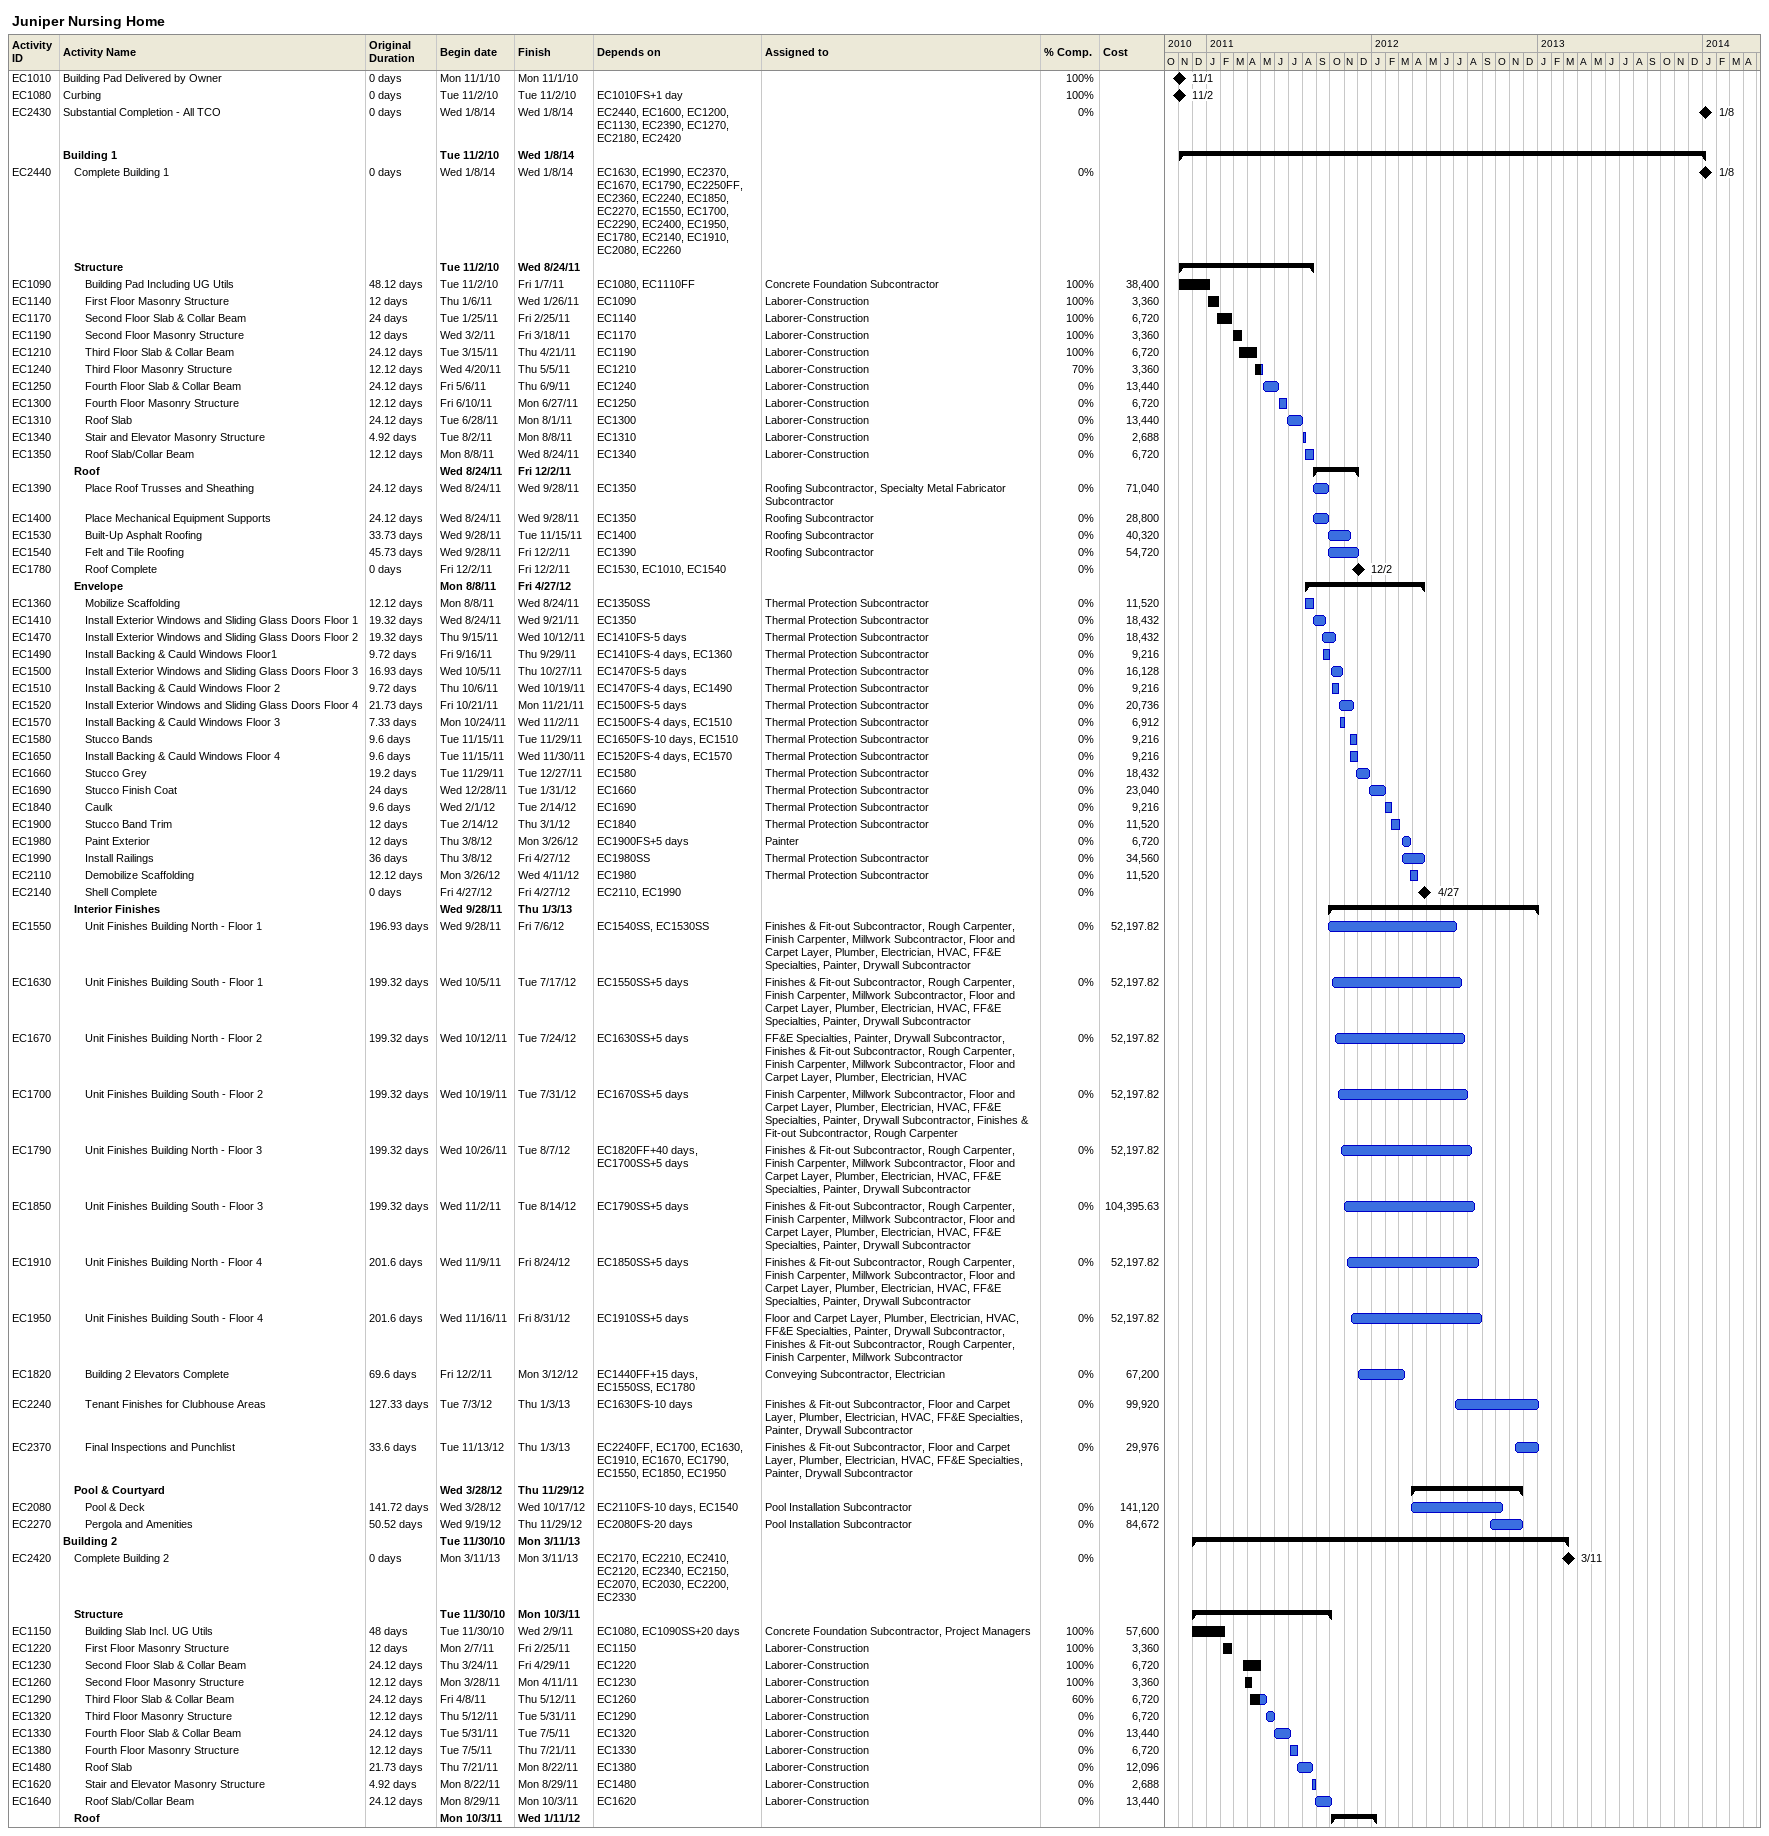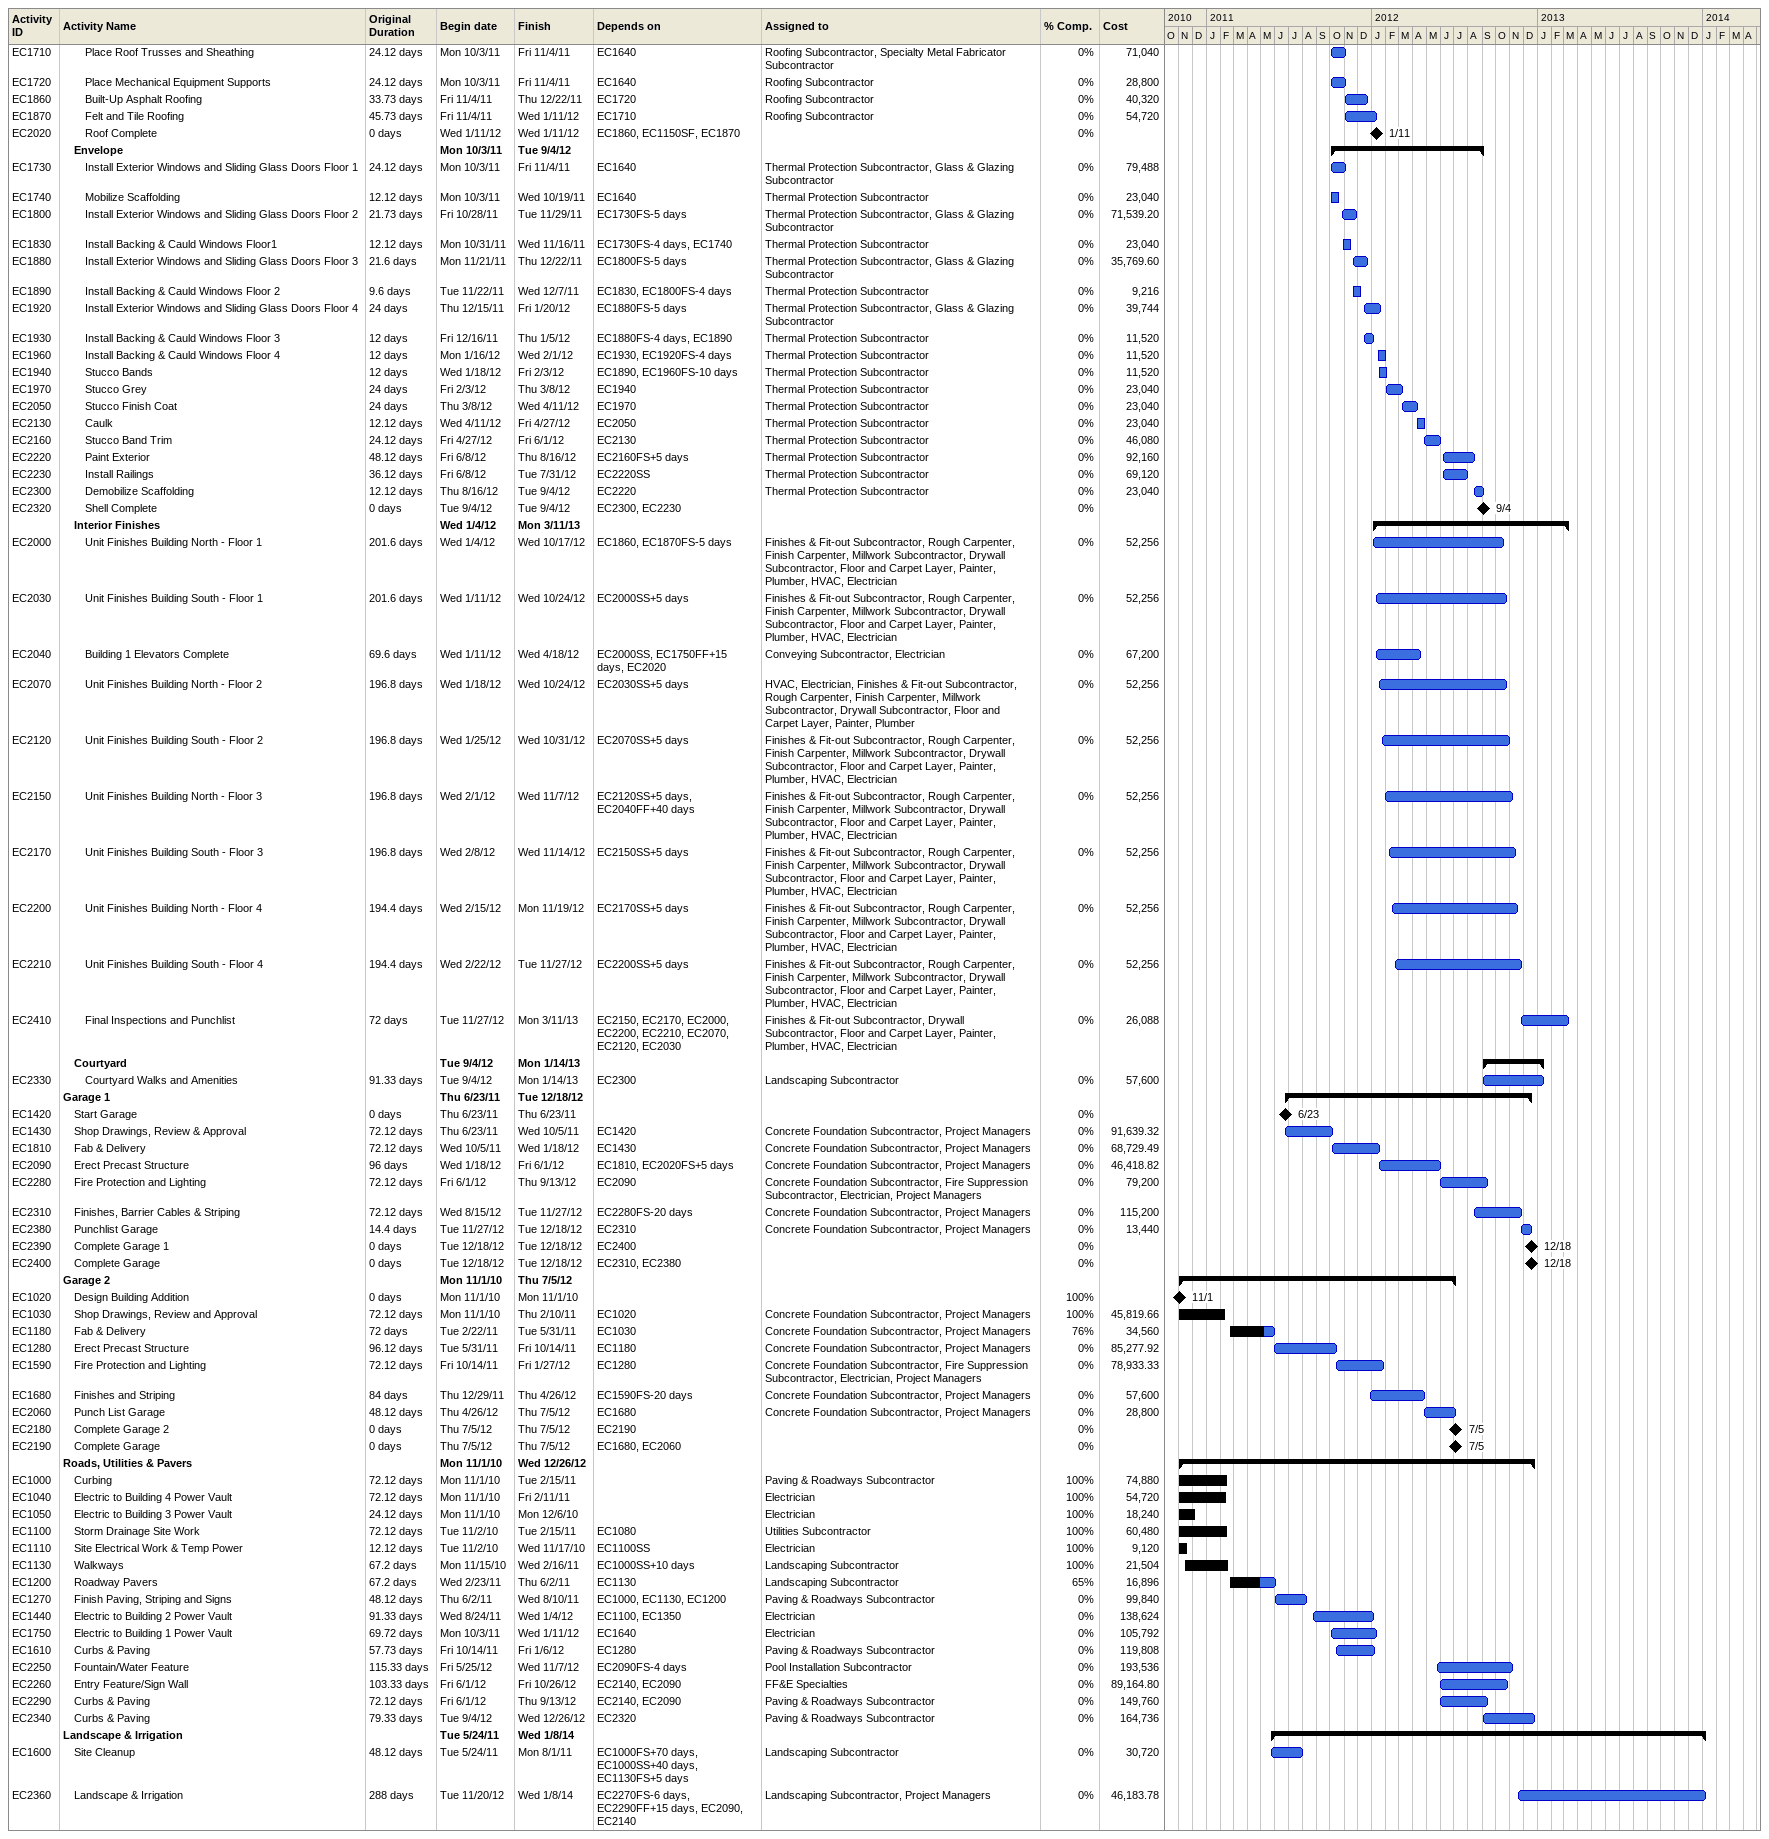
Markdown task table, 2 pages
Juniper Nursing Home

| ID | Level | Task | Original duration | Start | Finish | Predecessors | Resources | % complete | Cost |
|---|---|---|---|---|---|---|---|---|---|
| EC1010 | 1 | Building Pad Delivered by Owner | 0d | 2010-11-01 | 2010-11-01 |  |  | 100 |  |
| EC1080 | 1 | Curbing | 0d | 2010-11-02 | 2010-11-02 | EC1010FS+1d |  | 100 |  |
| EC2430 | 1 | Substantial Completion - All TCO | 0d | 2014-01-08 | 2014-01-08 | EC2440, EC1600, EC1200, EC1130, EC2390, EC1270, EC2180, EC2420 |  | 0 |  |
|  | 1 | **Building 1** |  | 2010-11-02 | 2014-01-08 |  |  |  |  |
| EC2440 | 2 | Complete Building 1 | 0d | 2014-01-08 | 2014-01-08 | EC1630, EC1990, EC2370, EC1670, EC1790, EC2250FF, EC2360, EC2240, EC1850, EC2270, EC1550, EC1700, EC2290, EC2400, EC1950, EC1780, EC2140, EC1910, EC2080, EC2260 |  | 0 |  |
|  | 2 | **Structure** |  | 2010-11-02 | 2011-08-24 |  |  |  |  |
| EC1090 | 3 | Building Pad Including UG Utils | 48.12d | 2010-11-02 | 2011-01-07 | EC1080, EC1110FF | Concrete Foundation Subcontractor | 100 | 38400 |
| EC1140 | 3 | First Floor Masonry Structure | 12d | 2011-01-06 | 2011-01-26 | EC1090 | Laborer-Construction | 100 | 3360 |
| EC1170 | 3 | Second Floor Slab & Collar Beam | 24d | 2011-01-25 | 2011-02-25 | EC1140 | Laborer-Construction | 100 | 6720 |
| EC1190 | 3 | Second Floor Masonry Structure | 12d | 2011-03-02 | 2011-03-18 | EC1170 | Laborer-Construction | 100 | 3360 |
| EC1210 | 3 | Third Floor Slab & Collar Beam | 24.12d | 2011-03-15 | 2011-04-21 | EC1190 | Laborer-Construction | 100 | 6720 |
| EC1240 | 3 | Third Floor Masonry Structure | 12.12d | 2011-04-20 | 2011-05-05 | EC1210 | Laborer-Construction | 70 | 3360 |
| EC1250 | 3 | Fourth Floor Slab & Collar Beam | 24.12d | 2011-05-06 | 2011-06-09 | EC1240 | Laborer-Construction | 0 | 13440 |
| EC1300 | 3 | Fourth Floor Masonry Structure | 12.12d | 2011-06-10 | 2011-06-27 | EC1250 | Laborer-Construction | 0 | 6720 |
| EC1310 | 3 | Roof Slab | 24.12d | 2011-06-28 | 2011-08-01 | EC1300 | Laborer-Construction | 0 | 13440 |
| EC1340 | 3 | Stair and Elevator Masonry Structure | 4.92d | 2011-08-02 | 2011-08-08 | EC1310 | Laborer-Construction | 0 | 2688 |
| EC1350 | 3 | Roof Slab/Collar Beam | 12.12d | 2011-08-08 | 2011-08-24 | EC1340 | Laborer-Construction | 0 | 6720 |
|  | 2 | **Roof** |  | 2011-08-24 | 2011-12-02 |  |  |  |  |
| EC1390 | 3 | Place Roof Trusses and Sheathing | 24.12d | 2011-08-24 | 2011-09-28 | EC1350 | Roofing Subcontractor, Specialty Metal Fabricator Subcontractor | 0 | 71040 |
| EC1400 | 3 | Place Mechanical Equipment Supports | 24.12d | 2011-08-24 | 2011-09-28 | EC1350 | Roofing Subcontractor | 0 | 28800 |
| EC1530 | 3 | Built-Up Asphalt Roofing | 33.73d | 2011-09-28 | 2011-11-15 | EC1400 | Roofing Subcontractor | 0 | 40320 |
| EC1540 | 3 | Felt and Tile Roofing | 45.73d | 2011-09-28 | 2011-12-02 | EC1390 | Roofing Subcontractor | 0 | 54720 |
| EC1780 | 3 | Roof Complete | 0d | 2011-12-02 | 2011-12-02 | EC1530, EC1010, EC1540 |  | 0 |  |
|  | 2 | **Envelope** |  | 2011-08-08 | 2012-04-27 |  |  |  |  |
| EC1360 | 3 | Mobilize Scaffolding | 12.12d | 2011-08-08 | 2011-08-24 | EC1350SS | Thermal Protection Subcontractor | 0 | 11520 |
| EC1410 | 3 | Install Exterior Windows and Sliding Glass Doors Floor 1 | 19.32d | 2011-08-24 | 2011-09-21 | EC1350 | Thermal Protection Subcontractor | 0 | 18432 |
| EC1470 | 3 | Install Exterior Windows and Sliding Glass Doors Floor 2 | 19.32d | 2011-09-15 | 2011-10-12 | EC1410FS-5d | Thermal Protection Subcontractor | 0 | 18432 |
| EC1490 | 3 | Install Backing & Cauld Windows Floor1 | 9.72d | 2011-09-16 | 2011-09-29 | EC1410FS-4d, EC1360 | Thermal Protection Subcontractor | 0 | 9216 |
| EC1500 | 3 | Install Exterior Windows and Sliding Glass Doors Floor 3 | 16.93d | 2011-10-05 | 2011-10-27 | EC1470FS-5d | Thermal Protection Subcontractor | 0 | 16128 |
| EC1510 | 3 | Install Backing & Cauld Windows Floor 2 | 9.72d | 2011-10-06 | 2011-10-19 | EC1470FS-4d, EC1490 | Thermal Protection Subcontractor | 0 | 9216 |
| EC1520 | 3 | Install Exterior Windows and Sliding Glass Doors Floor 4 | 21.73d | 2011-10-21 | 2011-11-21 | EC1500FS-5d | Thermal Protection Subcontractor | 0 | 20736 |
| EC1570 | 3 | Install Backing & Cauld Windows Floor 3 | 7.33d | 2011-10-24 | 2011-11-02 | EC1500FS-4d, EC1510 | Thermal Protection Subcontractor | 0 | 6912 |
| EC1580 | 3 | Stucco Bands | 9.6d | 2011-11-15 | 2011-11-29 | EC1650FS-10d, EC1510 | Thermal Protection Subcontractor | 0 | 9216 |
| EC1650 | 3 | Install Backing & Cauld Windows Floor 4 | 9.6d | 2011-11-15 | 2011-11-30 | EC1520FS-4d, EC1570 | Thermal Protection Subcontractor | 0 | 9216 |
| EC1660 | 3 | Stucco Grey | 19.2d | 2011-11-29 | 2011-12-27 | EC1580 | Thermal Protection Subcontractor | 0 | 18432 |
| EC1690 | 3 | Stucco Finish Coat | 24d | 2011-12-28 | 2012-01-31 | EC1660 | Thermal Protection Subcontractor | 0 | 23040 |
| EC1840 | 3 | Caulk | 9.6d | 2012-02-01 | 2012-02-14 | EC1690 | Thermal Protection Subcontractor | 0 | 9216 |
| EC1900 | 3 | Stucco Band Trim | 12d | 2012-02-14 | 2012-03-01 | EC1840 | Thermal Protection Subcontractor | 0 | 11520 |
| EC1980 | 3 | Paint Exterior | 12d | 2012-03-08 | 2012-03-26 | EC1900FS+5d | Painter | 0 | 6720 |
| EC1990 | 3 | Install Railings | 36d | 2012-03-08 | 2012-04-27 | EC1980SS | Thermal Protection Subcontractor | 0 | 34560 |
| EC2110 | 3 | Demobilize Scaffolding | 12.12d | 2012-03-26 | 2012-04-11 | EC1980 | Thermal Protection Subcontractor | 0 | 11520 |
| EC2140 | 3 | Shell Complete | 0d | 2012-04-27 | 2012-04-27 | EC2110, EC1990 |  | 0 |  |
|  | 2 | **Interior Finishes** |  | 2011-09-28 | 2013-01-03 |  |  |  |  |
| EC1550 | 3 | Unit Finishes Building North - Floor 1 | 196.93d | 2011-09-28 | 2012-07-06 | EC1540SS, EC1530SS | Finishes & Fit-out Subcontractor, Rough Carpenter, Finish Carpenter, Millwork Subcontractor, Floor and Carpet Layer, Plumber, Electrician, HVAC, FF&E Specialties, Painter, Drywall Subcontractor | 0 | 52197.82 |
| EC1630 | 3 | Unit Finishes Building South - Floor 1 | 199.32d | 2011-10-05 | 2012-07-17 | EC1550SS+5d | Finishes & Fit-out Subcontractor, Rough Carpenter, Finish Carpenter, Millwork Subcontractor, Floor and Carpet Layer, Plumber, Electrician, HVAC, FF&E Specialties, Painter, Drywall Subcontractor | 0 | 52197.82 |
| EC1670 | 3 | Unit Finishes Building North - Floor 2 | 199.32d | 2011-10-12 | 2012-07-24 | EC1630SS+5d | FF&E Specialties, Painter, Drywall Subcontractor, Finishes & Fit-out Subcontractor, Rough Carpenter, Finish Carpenter, Millwork Subcontractor, Floor and Carpet Layer, Plumber, Electrician, HVAC | 0 | 52197.82 |
| EC1700 | 3 | Unit Finishes Building South - Floor 2 | 199.32d | 2011-10-19 | 2012-07-31 | EC1670SS+5d | Finish Carpenter, Millwork Subcontractor, Floor and Carpet Layer, Plumber, Electrician, HVAC, FF&E Specialties, Painter, Drywall Subcontractor, Finishes & Fit-out Subcontractor, Rough Carpenter | 0 | 52197.82 |
| EC1790 | 3 | Unit Finishes Building North - Floor 3 | 199.32d | 2011-10-26 | 2012-08-07 | EC1820FF+40d, EC1700SS+5d | Finishes & Fit-out Subcontractor, Rough Carpenter, Finish Carpenter, Millwork Subcontractor, Floor and Carpet Layer, Plumber, Electrician, HVAC, FF&E Specialties, Painter, Drywall Subcontractor | 0 | 52197.82 |
| EC1850 | 3 | Unit Finishes Building South - Floor 3 | 199.32d | 2011-11-02 | 2012-08-14 | EC1790SS+5d | Finishes & Fit-out Subcontractor, Rough Carpenter, Finish Carpenter, Millwork Subcontractor, Floor and Carpet Layer, Plumber, Electrician, HVAC, FF&E Specialties, Painter, Drywall Subcontractor | 0 | 104395.63 |
| EC1910 | 3 | Unit Finishes Building North - Floor 4 | 201.6d | 2011-11-09 | 2012-08-24 | EC1850SS+5d | Finishes & Fit-out Subcontractor, Rough Carpenter, Finish Carpenter, Millwork Subcontractor, Floor and Carpet Layer, Plumber, Electrician, HVAC, FF&E Specialties, Painter, Drywall Subcontractor | 0 | 52197.82 |
| EC1950 | 3 | Unit Finishes Building South - Floor 4 | 201.6d | 2011-11-16 | 2012-08-31 | EC1910SS+5d | Floor and Carpet Layer, Plumber, Electrician, HVAC, FF&E Specialties, Painter, Drywall Subcontractor, Finishes & Fit-out Subcontractor, Rough Carpenter, Finish Carpenter, Millwork Subcontractor | 0 | 52197.82 |
| EC1820 | 3 | Building 2 Elevators Complete | 69.6d | 2011-12-02 | 2012-03-12 | EC1440FF+15d, EC1550SS, EC1780 | Conveying Subcontractor, Electrician | 0 | 67200 |
| EC2240 | 3 | Tenant Finishes for Clubhouse Areas | 127.33d | 2012-07-03 | 2013-01-03 | EC1630FS-10d | Finishes & Fit-out Subcontractor, Floor and Carpet Layer, Plumber, Electrician, HVAC, FF&E Specialties, Painter, Drywall Subcontractor | 0 | 99920 |
| EC2370 | 3 | Final Inspections and Punchlist | 33.6d | 2012-11-13 | 2013-01-03 | EC2240FF, EC1700, EC1630, EC1910, EC1670, EC1790, EC1550, EC1850, EC1950 | Finishes & Fit-out Subcontractor, Floor and Carpet Layer, Plumber, Electrician, HVAC, FF&E Specialties, Painter, Drywall Subcontractor | 0 | 29976 |
|  | 2 | **Pool & Courtyard** |  | 2012-03-28 | 2012-11-29 |  |  |  |  |
| EC2080 | 3 | Pool & Deck | 141.72d | 2012-03-28 | 2012-10-17 | EC2110FS-10d, EC1540 | Pool Installation Subcontractor | 0 | 141120 |
| EC2270 | 3 | Pergola and Amenities | 50.52d | 2012-09-19 | 2012-11-29 | EC2080FS-20d | Pool Installation Subcontractor | 0 | 84672 |
|  | 1 | **Building 2** |  | 2010-11-30 | 2013-03-11 |  |  |  |  |
| EC2420 | 2 | Complete Building 2 | 0d | 2013-03-11 | 2013-03-11 | EC2170, EC2210, EC2410, EC2120, EC2340, EC2150, EC2070, EC2030, EC2200, EC2330 |  | 0 |  |
|  | 2 | **Structure** |  | 2010-11-30 | 2011-10-03 |  |  |  |  |
| EC1150 | 3 | Building Slab Incl. UG Utils | 48d | 2010-11-30 | 2011-02-09 | EC1080, EC1090SS+20d | Concrete Foundation Subcontractor, Project Managers | 100 | 57600 |
| EC1220 | 3 | First Floor Masonry Structure | 12d | 2011-02-07 | 2011-02-25 | EC1150 | Laborer-Construction | 100 | 3360 |
| EC1230 | 3 | Second Floor Slab & Collar Beam | 24.12d | 2011-03-24 | 2011-04-29 | EC1220 | Laborer-Construction | 100 | 6720 |
| EC1260 | 3 | Second Floor Masonry Structure | 12.12d | 2011-03-28 | 2011-04-11 | EC1230 | Laborer-Construction | 100 | 3360 |
| EC1290 | 3 | Third Floor Slab & Collar Beam | 24.12d | 2011-04-08 | 2011-05-12 | EC1260 | Laborer-Construction | 60 | 6720 |
| EC1320 | 3 | Third Floor Masonry Structure | 12.12d | 2011-05-12 | 2011-05-31 | EC1290 | Laborer-Construction | 0 | 6720 |
| EC1330 | 3 | Fourth Floor Slab & Collar Beam | 24.12d | 2011-05-31 | 2011-07-05 | EC1320 | Laborer-Construction | 0 | 13440 |
| EC1380 | 3 | Fourth Floor Masonry Structure | 12.12d | 2011-07-05 | 2011-07-21 | EC1330 | Laborer-Construction | 0 | 6720 |
| EC1480 | 3 | Roof Slab | 21.73d | 2011-07-21 | 2011-08-22 | EC1380 | Laborer-Construction | 0 | 12096 |
| EC1620 | 3 | Stair and Elevator Masonry Structure | 4.92d | 2011-08-22 | 2011-08-29 | EC1480 | Laborer-Construction | 0 | 2688 |
| EC1640 | 3 | Roof Slab/Collar Beam | 24.12d | 2011-08-29 | 2011-10-03 | EC1620 | Laborer-Construction | 0 | 13440 |
|  | 2 | **Roof** |  | 2011-10-03 | 2012-01-11 |  |  |  |  |
| EC1710 | 3 | Place Roof Trusses and Sheathing | 24.12d | 2011-10-03 | 2011-11-04 | EC1640 | Roofing Subcontractor, Specialty Metal Fabricator Subcontractor | 0 | 71040 |
| EC1720 | 3 | Place Mechanical Equipment Supports | 24.12d | 2011-10-03 | 2011-11-04 | EC1640 | Roofing Subcontractor | 0 | 28800 |
| EC1860 | 3 | Built-Up Asphalt Roofing | 33.73d | 2011-11-04 | 2011-12-22 | EC1720 | Roofing Subcontractor | 0 | 40320 |
| EC1870 | 3 | Felt and Tile Roofing | 45.73d | 2011-11-04 | 2012-01-11 | EC1710 | Roofing Subcontractor | 0 | 54720 |
| EC2020 | 3 | Roof Complete | 0d | 2012-01-11 | 2012-01-11 | EC1860, EC1150SF, EC1870 |  | 0 |  |
|  | 2 | **Envelope** |  | 2011-10-03 | 2012-09-04 |  |  |  |  |
| EC1730 | 3 | Install Exterior Windows and Sliding Glass Doors Floor 1 | 24.12d | 2011-10-03 | 2011-11-04 | EC1640 | Thermal Protection Subcontractor, Glass & Glazing Subcontractor | 0 | 79488 |
| EC1740 | 3 | Mobilize Scaffolding | 12.12d | 2011-10-03 | 2011-10-19 | EC1640 | Thermal Protection Subcontractor | 0 | 23040 |
| EC1800 | 3 | Install Exterior Windows and Sliding Glass Doors Floor 2 | 21.73d | 2011-10-28 | 2011-11-29 | EC1730FS-5d | Thermal Protection Subcontractor, Glass & Glazing Subcontractor | 0 | 71539.20 |
| EC1830 | 3 | Install Backing & Cauld Windows Floor1 | 12.12d | 2011-10-31 | 2011-11-16 | EC1730FS-4d, EC1740 | Thermal Protection Subcontractor | 0 | 23040 |
| EC1880 | 3 | Install Exterior Windows and Sliding Glass Doors Floor 3 | 21.6d | 2011-11-21 | 2011-12-22 | EC1800FS-5d | Thermal Protection Subcontractor, Glass & Glazing Subcontractor | 0 | 35769.60 |
| EC1890 | 3 | Install Backing & Cauld Windows Floor 2 | 9.6d | 2011-11-22 | 2011-12-07 | EC1830, EC1800FS-4d | Thermal Protection Subcontractor | 0 | 9216 |
| EC1920 | 3 | Install Exterior Windows and Sliding Glass Doors Floor 4 | 24d | 2011-12-15 | 2012-01-20 | EC1880FS-5d | Thermal Protection Subcontractor, Glass & Glazing Subcontractor | 0 | 39744 |
| EC1930 | 3 | Install Backing & Cauld Windows Floor 3 | 12d | 2011-12-16 | 2012-01-05 | EC1880FS-4d, EC1890 | Thermal Protection Subcontractor | 0 | 11520 |
| EC1960 | 3 | Install Backing & Cauld Windows Floor 4 | 12d | 2012-01-16 | 2012-02-01 | EC1930, EC1920FS-4d | Thermal Protection Subcontractor | 0 | 11520 |
| EC1940 | 3 | Stucco Bands | 12d | 2012-01-18 | 2012-02-03 | EC1890, EC1960FS-10d | Thermal Protection Subcontractor | 0 | 11520 |
| EC1970 | 3 | Stucco Grey | 24d | 2012-02-03 | 2012-03-08 | EC1940 | Thermal Protection Subcontractor | 0 | 23040 |
| EC2050 | 3 | Stucco Finish Coat | 24d | 2012-03-08 | 2012-04-11 | EC1970 | Thermal Protection Subcontractor | 0 | 23040 |
| EC2130 | 3 | Caulk | 12.12d | 2012-04-11 | 2012-04-27 | EC2050 | Thermal Protection Subcontractor | 0 | 23040 |
| EC2160 | 3 | Stucco Band Trim | 24.12d | 2012-04-27 | 2012-06-01 | EC2130 | Thermal Protection Subcontractor | 0 | 46080 |
| EC2220 | 3 | Paint Exterior | 48.12d | 2012-06-08 | 2012-08-16 | EC2160FS+5d | Thermal Protection Subcontractor | 0 | 92160 |
| EC2230 | 3 | Install Railings | 36.12d | 2012-06-08 | 2012-07-31 | EC2220SS | Thermal Protection Subcontractor | 0 | 69120 |
| EC2300 | 3 | Demobilize Scaffolding | 12.12d | 2012-08-16 | 2012-09-04 | EC2220 | Thermal Protection Subcontractor | 0 | 23040 |
| EC2320 | 3 | Shell Complete | 0d | 2012-09-04 | 2012-09-04 | EC2300, EC2230 |  | 0 |  |
|  | 2 | **Interior Finishes** |  | 2012-01-04 | 2013-03-11 |  |  |  |  |
| EC2000 | 3 | Unit Finishes Building North - Floor 1 | 201.6d | 2012-01-04 | 2012-10-17 | EC1860, EC1870FS-5d | Finishes & Fit-out Subcontractor, Rough Carpenter, Finish Carpenter, Millwork Subcontractor, Drywall Subcontractor, Floor and Carpet Layer, Painter, Plumber, HVAC, Electrician | 0 | 52256 |
| EC2030 | 3 | Unit Finishes Building South - Floor 1 | 201.6d | 2012-01-11 | 2012-10-24 | EC2000SS+5d | Finishes & Fit-out Subcontractor, Rough Carpenter, Finish Carpenter, Millwork Subcontractor, Drywall Subcontractor, Floor and Carpet Layer, Painter, Plumber, HVAC, Electrician | 0 | 52256 |
| EC2040 | 3 | Building 1 Elevators Complete | 69.6d | 2012-01-11 | 2012-04-18 | EC2000SS, EC1750FF+15d, EC2020 | Conveying Subcontractor, Electrician | 0 | 67200 |
| EC2070 | 3 | Unit Finishes Building North - Floor 2 | 196.8d | 2012-01-18 | 2012-10-24 | EC2030SS+5d | HVAC, Electrician, Finishes & Fit-out Subcontractor, Rough Carpenter, Finish Carpenter, Millwork Subcontractor, Drywall Subcontractor, Floor and Carpet Layer, Painter, Plumber | 0 | 52256 |
| EC2120 | 3 | Unit Finishes Building South - Floor 2 | 196.8d | 2012-01-25 | 2012-10-31 | EC2070SS+5d | Finishes & Fit-out Subcontractor, Rough Carpenter, Finish Carpenter, Millwork Subcontractor, Drywall Subcontractor, Floor and Carpet Layer, Painter, Plumber, HVAC, Electrician | 0 | 52256 |
| EC2150 | 3 | Unit Finishes Building North - Floor 3 | 196.8d | 2012-02-01 | 2012-11-07 | EC2120SS+5d, EC2040FF+40d | Finishes & Fit-out Subcontractor, Rough Carpenter, Finish Carpenter, Millwork Subcontractor, Drywall Subcontractor, Floor and Carpet Layer, Painter, Plumber, HVAC, Electrician | 0 | 52256 |
| EC2170 | 3 | Unit Finishes Building South - Floor 3 | 196.8d | 2012-02-08 | 2012-11-14 | EC2150SS+5d | Finishes & Fit-out Subcontractor, Rough Carpenter, Finish Carpenter, Millwork Subcontractor, Drywall Subcontractor, Floor and Carpet Layer, Painter, Plumber, HVAC, Electrician | 0 | 52256 |
| EC2200 | 3 | Unit Finishes Building North - Floor 4 | 194.4d | 2012-02-15 | 2012-11-19 | EC2170SS+5d | Finishes & Fit-out Subcontractor, Rough Carpenter, Finish Carpenter, Millwork Subcontractor, Drywall Subcontractor, Floor and Carpet Layer, Painter, Plumber, HVAC, Electrician | 0 | 52256 |
| EC2210 | 3 | Unit Finishes Building South - Floor 4 | 194.4d | 2012-02-22 | 2012-11-27 | EC2200SS+5d | Finishes & Fit-out Subcontractor, Rough Carpenter, Finish Carpenter, Millwork Subcontractor, Drywall Subcontractor, Floor and Carpet Layer, Painter, Plumber, HVAC, Electrician | 0 | 52256 |
| EC2410 | 3 | Final Inspections and Punchlist | 72d | 2012-11-27 | 2013-03-11 | EC2150, EC2170, EC2000, EC2200, EC2210, EC2070, EC2120, EC2030 | Finishes & Fit-out Subcontractor, Drywall Subcontractor, Floor and Carpet Layer, Painter, Plumber, HVAC, Electrician | 0 | 26088 |
|  | 2 | **Courtyard** |  | 2012-09-04 | 2013-01-14 |  |  |  |  |
| EC2330 | 3 | Courtyard Walks and Amenities | 91.33d | 2012-09-04 | 2013-01-14 | EC2300 | Landscaping Subcontractor | 0 | 57600 |
|  | 1 | **Garage 1** |  | 2011-06-23 | 2012-12-18 |  |  |  |  |
| EC1420 | 2 | Start Garage | 0d | 2011-06-23 | 2011-06-23 |  |  | 0 |  |
| EC1430 | 2 | Shop Drawings, Review & Approval | 72.12d | 2011-06-23 | 2011-10-05 | EC1420 | Concrete Foundation Subcontractor, Project Managers | 0 | 91639.32 |
| EC1810 | 2 | Fab & Delivery | 72.12d | 2011-10-05 | 2012-01-18 | EC1430 | Concrete Foundation Subcontractor, Project Managers | 0 | 68729.49 |
| EC2090 | 2 | Erect Precast Structure | 96d | 2012-01-18 | 2012-06-01 | EC1810, EC2020FS+5d | Concrete Foundation Subcontractor, Project Managers | 0 | 46418.82 |
| EC2280 | 2 | Fire Protection and Lighting | 72.12d | 2012-06-01 | 2012-09-13 | EC2090 | Concrete Foundation Subcontractor, Fire Suppression Subcontractor, Electrician, Project Managers | 0 | 79200 |
| EC2310 | 2 | Finishes, Barrier Cables & Striping | 72.12d | 2012-08-15 | 2012-11-27 | EC2280FS-20d | Concrete Foundation Subcontractor, Project Managers | 0 | 115200 |
| EC2380 | 2 | Punchlist Garage | 14.4d | 2012-11-27 | 2012-12-18 | EC2310 | Concrete Foundation Subcontractor, Project Managers | 0 | 13440 |
| EC2390 | 2 | Complete Garage 1 | 0d | 2012-12-18 | 2012-12-18 | EC2400 |  | 0 |  |
| EC2400 | 2 | Complete Garage | 0d | 2012-12-18 | 2012-12-18 | EC2310, EC2380 |  | 0 |  |
|  | 1 | **Garage 2** |  | 2010-11-01 | 2012-07-05 |  |  |  |  |
| EC1020 | 2 | Design Building Addition | 0d | 2010-11-01 | 2010-11-01 |  |  | 100 |  |
| EC1030 | 2 | Shop Drawings, Review and Approval | 72.12d | 2010-11-01 | 2011-02-10 | EC1020 | Concrete Foundation Subcontractor, Project Managers | 100 | 45819.66 |
| EC1180 | 2 | Fab & Delivery | 72d | 2011-02-22 | 2011-05-31 | EC1030 | Concrete Foundation Subcontractor, Project Managers | 76 | 34560 |
| EC1280 | 2 | Erect Precast Structure | 96.12d | 2011-05-31 | 2011-10-14 | EC1180 | Concrete Foundation Subcontractor, Project Managers | 0 | 85277.92 |
| EC1590 | 2 | Fire Protection and Lighting | 72.12d | 2011-10-14 | 2012-01-27 | EC1280 | Concrete Foundation Subcontractor, Fire Suppression Subcontractor, Electrician, Project Managers | 0 | 78933.33 |
| EC1680 | 2 | Finishes and Striping | 84d | 2011-12-29 | 2012-04-26 | EC1590FS-20d | Concrete Foundation Subcontractor, Project Managers | 0 | 57600 |
| EC2060 | 2 | Punch List Garage | 48.12d | 2012-04-26 | 2012-07-05 | EC1680 | Concrete Foundation Subcontractor, Project Managers | 0 | 28800 |
| EC2180 | 2 | Complete Garage 2 | 0d | 2012-07-05 | 2012-07-05 | EC2190 |  | 0 |  |
| EC2190 | 2 | Complete Garage | 0d | 2012-07-05 | 2012-07-05 | EC1680, EC2060 |  | 0 |  |
|  | 1 | **Roads, Utilities & Pavers** |  | 2010-11-01 | 2012-12-26 |  |  |  |  |
| EC1000 | 2 | Curbing | 72.12d | 2010-11-01 | 2011-02-15 |  | Paving & Roadways Subcontractor | 100 | 74880 |
| EC1040 | 2 | Electric to Building 4 Power Vault | 72.12d | 2010-11-01 | 2011-02-11 |  | Electrician | 100 | 54720 |
| EC1050 | 2 | Electric to Building 3 Power Vault | 24.12d | 2010-11-01 | 2010-12-06 |  | Electrician | 100 | 18240 |
| EC1100 | 2 | Storm Drainage Site Work | 72.12d | 2010-11-02 | 2011-02-15 | EC1080 | Utilities Subcontractor | 100 | 60480 |
| EC1110 | 2 | Site Electrical Work & Temp Power | 12.12d | 2010-11-02 | 2010-11-17 | EC1100SS | Electrician | 100 | 9120 |
| EC1130 | 2 | Walkways | 67.2d | 2010-11-15 | 2011-02-16 | EC1000SS+10d | Landscaping Subcontractor | 100 | 21504 |
| EC1200 | 2 | Roadway Pavers | 67.2d | 2011-02-23 | 2011-06-02 | EC1130 | Landscaping Subcontractor | 65 | 16896 |
| EC1270 | 2 | Finish Paving, Striping and Signs | 48.12d | 2011-06-02 | 2011-08-10 | EC1000, EC1130, EC1200 | Paving & Roadways Subcontractor | 0 | 99840 |
| EC1440 | 2 | Electric to Building 2 Power Vault | 91.33d | 2011-08-24 | 2012-01-04 | EC1100, EC1350 | Electrician | 0 | 138624 |
| EC1750 | 2 | Electric to Building 1 Power Vault | 69.72d | 2011-10-03 | 2012-01-11 | EC1640 | Electrician | 0 | 105792 |
| EC1610 | 2 | Curbs & Paving | 57.73d | 2011-10-14 | 2012-01-06 | EC1280 | Paving & Roadways Subcontractor | 0 | 119808 |
| EC2250 | 2 | Fountain/Water Feature | 115.33d | 2012-05-25 | 2012-11-07 | EC2090FS-4d | Pool Installation Subcontractor | 0 | 193536 |
| EC2260 | 2 | Entry Feature/Sign Wall | 103.33d | 2012-06-01 | 2012-10-26 | EC2140, EC2090 | FF&E Specialties | 0 | 89164.80 |
| EC2290 | 2 | Curbs & Paving | 72.12d | 2012-06-01 | 2012-09-13 | EC2140, EC2090 | Paving & Roadways Subcontractor | 0 | 149760 |
| EC2340 | 2 | Curbs & Paving | 79.33d | 2012-09-04 | 2012-12-26 | EC2320 | Paving & Roadways Subcontractor | 0 | 164736 |
|  | 1 | **Landscape & Irrigation** |  | 2011-05-24 | 2014-01-08 |  |  |  |  |
| EC1600 | 2 | Site Cleanup | 48.12d | 2011-05-24 | 2011-08-01 | EC1000FS+70d, EC1000SS+40d, EC1130FS+5d | Landscaping Subcontractor | 0 | 30720 |
| EC2360 | 2 | Landscape & Irrigation | 288d | 2012-11-20 | 2014-01-08 | EC2270FS-6d, EC2290FF+15d, EC2090, EC2140 | Landscaping Subcontractor, Project Managers | 0 | 46183.78 |
